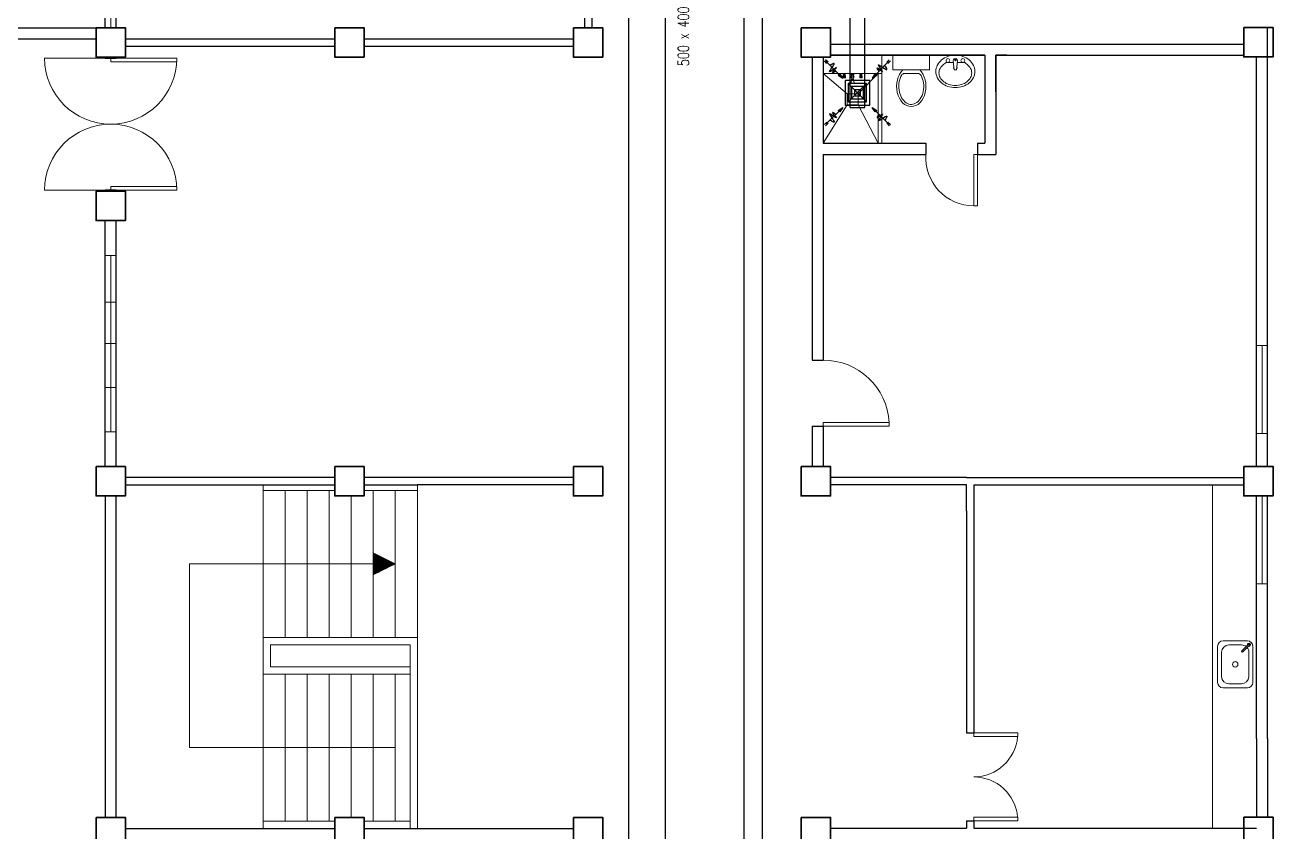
# Model space of a CAD drawing. Header units: millimetres. Extents: x 3 to 434, y 1 to 233.
# Drawn here: x 12.75 to 29.74, y 35.94 to 46.92 of the extents above; entities that cross this region are included whole.
import ezdxf

# ---------------------------------------------------------------- set-up
doc = ezdxf.new("R2010")
doc.units = ezdxf.units.MM
doc.header["$MEASUREMENT"] = 0
for name, color, linetype in [('ahu line', 150, 'Continuous'), ('AIR', 7, 'Continuous'), ('AIR-00', 8, 'Continuous'), ('AIR-03', 30, 'Continuous'), ('ducting label', 7, 'Continuous'), ('exhaust', 1, 'Continuous')]:
    doc.layers.add(name, color=color, linetype=linetype)
doc.styles.add('Arch-Dim', font='simplex.shx', dxfattribs={"width": 0.75})

# ---------------------------------------------------------------- blocks, each defined once
blk = doc.blocks.new('GRILL-C-IN')
at = {"layer": 'AIR-00', "ltscale": 3}
for p, q in [((-0.623, 0.601), (-0.674, 0.651)), ((-0.601, 0.623), (-0.651, 0.674)), ((-0.637, 0.637), (-0.3, 0.3)), ((0.637, 0.637), (0.3, 0.3)), ((0.601, 0.623), (0.651, 0.674)), ((0.623, 0.601), (0.674, 0.651)), ((-0.637, -0.637), (-0.3, -0.3)), ((0.637, -0.637), (0.3, -0.3)), ((-0.623, -0.601), (-0.674, -0.651)), ((-0.601, -0.623), (-0.651, -0.674)), ((0.601, -0.623), (0.651, -0.674)), ((0.623, -0.601), (0.674, -0.651))]:
    blk.add_line(p, q, dxfattribs=at)
at = {"layer": 'AIR-00', "color": 50}
for p, q in [((-0.188, 0.187), (0.187, -0.188)), ((0.187, 0.187), (-0.188, -0.188))]:
    blk.add_line(p, q, dxfattribs=at)
at = {"layer": 'AIR-00', "ltscale": 3}
for points in [[(-0.362, 0.393), (-0.393, 0.362), (-0.3, 0.3)], [(0.393, 0.362), (0.362, 0.393), (0.3, 0.3)], [(-0.362, -0.393), (-0.393, -0.362), (-0.3, -0.3)], [(0.393, -0.362), (0.362, -0.393), (0.3, -0.3)]]:
    blk.add_lwpolyline(points, close=True, dxfattribs=at)
at = {"layer": 'AIR-00', "color": 50}
for points in [[(-0.188, -0.188), (0.187, -0.188), (0.187, 0.187), (-0.188, 0.187)], [(-0.125, -0.125), (0.125, -0.125), (0.125, 0.125), (-0.125, 0.125)], [(-0.062, -0.062), (0.062, -0.062), (0.062, 0.062), (-0.062, 0.062)]]:
    blk.add_lwpolyline(points, close=True, dxfattribs=at)
at = {"layer": 'AIR-00', "ltscale": 3}
for points in [[(-0.441, 0.441), (-0.512, 0.404), (-0.432, 0.514), (-0.568, 0.43), (-0.477, 0.6), (-0.561, 0.561)], [(0.441, 0.441), (0.404, 0.512), (0.514, 0.432), (0.43, 0.568), (0.6, 0.477), (0.561, 0.561)], [(-0.441, -0.441), (-0.512, -0.404), (-0.432, -0.514), (-0.568, -0.43), (-0.477, -0.6), (-0.561, -0.561)], [(0.441, -0.441), (0.404, -0.512), (0.514, -0.432), (0.43, -0.568), (0.6, -0.477), (0.561, -0.561)]]:
    blk.add_spline(points, degree=3, dxfattribs=at)
for points in [[(-0.3, 0.3), (-0.362, 0.393), (-0.393, 0.362)], [(0.3, 0.3), (0.393, 0.362), (0.362, 0.393)], [(-0.3, -0.3), (-0.362, -0.393), (-0.393, -0.362)], [(0.3, -0.3), (0.393, -0.362), (0.362, -0.393)]]:
    blk.add_solid(points, dxfattribs=at)
at = {"layer": 'AIR-03', "color": 6}
blk.add_lwpolyline([(-0.25, -0.25), (0.25, -0.25), (0.25, 0.25), (-0.25, 0.25)], close=True, dxfattribs=at)

msp = doc.modelspace()

# ---------------------------------------------------------------- linework, layer by layer
at = {"color": 8, "linetype": 'ByBlock', "lineweight": 25}
for p, q in [((13.845, 46.887), (13.845, 52.487)), ((13.995, 46.887), (13.995, 52.487)), ((20.37, 49.137), (20.37, 46.887)), ((20.47, 49.087), (20.47, 46.887)), ((14.12, 46.737), (16.97, 46.737)), ((17.37, 46.737), (20.22, 46.737)), ((29.67, 40.914), (29.67, 46.889)), ((14.12, 46.637), (16.97, 46.637)), ((17.37, 46.637), (20.22, 46.637)), ((23.72, 46.663), (29.345, 46.663)), ((13.845, 46.474), (13.845, 46.487)), ((13.995, 46.474), (13.995, 46.487)), ((23.47, 46.487), (23.47, 42.362)), ((23.62, 46.487), (23.62, 45.313)), ((23.62, 46.487), (23.62, 45.313)), ((23.72, 46.513), (25.82, 46.513)), ((25.82, 46.513), (23.72, 46.513)), ((25.82, 46.513), (23.72, 46.513)), ((25.97, 46.513), (29.345, 46.513)), ((26.12, 46.513), (25.97, 46.513)), ((29.52, 40.912), (29.52, 46.489)), ((23.62, 46.363), (23.62, 45.313)), ((13.845, 45.571), (13.845, 45.577)), ((13.995, 45.571), (13.995, 45.577)), ((23.62, 45.163), (23.62, 42.362)), ((13.845, 44.662), (13.845, 44.674)), ((13.995, 44.662), (13.995, 44.674)), ((13.845, 40.912), (13.845, 44.262)), ((13.995, 40.912), (13.995, 44.262)), ((23.47, 42.362), (23.62, 42.362)), ((23.47, 41.462), (23.47, 41.262)), ((23.47, 41.462), (23.62, 41.462)), ((23.62, 41.462), (23.62, 41.362)), ((23.62, 41.462), (23.62, 40.912)), ((23.47, 41.262), (23.47, 41.262)), ((23.47, 41.262), (23.47, 40.912)), ((16.97, 40.762), (14.12, 40.762)), ((14.12, 40.662), (16.97, 40.662)), ((20.22, 40.762), (17.37, 40.762)), ((17.37, 40.662), (18.095, 40.662)), ((20.22, 40.662), (18.095, 40.662)), ((25.57, 40.762), (23.72, 40.762)), ((25.57, 40.662), (23.72, 40.662)), ((25.57, 40.762), (29.345, 40.762)), ((25.57, 40.312), (25.57, 40.662)), ((25.67, 40.662), (25.67, 37.288)), ((25.67, 40.662), (29.345, 40.662)), ((13.845, 40.512), (13.845, 36.137)), ((13.995, 38.587), (13.995, 40.512)), ((29.52, 37.212), (29.52, 40.514)), ((29.67, 37.212), (29.67, 40.514)), ((25.57, 40.312), (25.57, 37.288)), ((13.995, 38.487), (13.995, 38.587)), ((13.995, 38.187), (13.995, 38.487)), ((13.995, 38.087), (13.995, 38.187)), ((13.995, 36.137), (13.995, 38.087)), ((25.57, 37.288), (25.67, 37.288)), ((29.52, 37.212), (29.52, 36.139)), ((29.67, 37.212), (29.67, 36.139)), ((25.57, 36.088), (25.67, 36.088)), ((25.57, 36.088), (25.57, 35.988)), ((25.67, 36.088), (25.67, 35.988)), ((14.12, 35.987), (16.97, 35.987)), ((17.37, 35.987), (20.22, 35.987)), ((23.72, 35.988), (25.42, 35.988)), ((25.42, 35.988), (25.57, 35.988)), ((25.42, 35.988), (25.57, 35.988)), ((25.67, 35.988), (28.47, 35.988)), ((25.67, 35.988), (29.52, 35.988))]:
    msp.add_line(p, q, dxfattribs=at)
at = {"color": 8, "linetype": 'ByBlock', "lineweight": 9}
for p, q in [((13.92, 49.199), (13.92, 46.887)), ((24.42, 46.263), (24.42, 46.513)), ((23.62, 46.263), (24.42, 46.263)), ((29.67, 42.562), (29.52, 42.562)), ((29.595, 42.562), (29.595, 41.362)), ((29.67, 41.362), (29.67, 42.562)), ((29.52, 41.362), (29.67, 41.362)), ((15.995, 40.587), (15.995, 40.662)), ((18.095, 40.662), (18.095, 40.587)), ((28.92, 35.988), (28.92, 40.663)), ((15.995, 38.587), (15.995, 40.587)), ((16.97, 40.587), (15.995, 40.587)), ((16.295, 38.587), (16.295, 40.587)), ((16.595, 38.587), (16.595, 40.587)), ((16.895, 38.587), (16.895, 40.587)), ((17.195, 40.512), (17.195, 38.587)), ((18.095, 40.587), (17.37, 40.587)), ((17.495, 40.587), (17.495, 38.587)), ((17.795, 40.587), (17.795, 38.587)), ((18.095, 40.587), (18.095, 38.587)), ((29.595, 39.314), (29.595, 40.514)), ((29.67, 40.514), (29.67, 39.314)), ((17.495, 39.587), (17.495, 39.737)), ((17.795, 39.587), (17.495, 39.737)), ((17.505, 39.587), (17.505, 39.732)), ((17.515, 39.587), (17.515, 39.727)), ((17.525, 39.587), (17.525, 39.722)), ((17.535, 39.587), (17.535, 39.717)), ((17.545, 39.587), (17.545, 39.712)), ((17.555, 39.587), (17.555, 39.707)), ((17.565, 39.587), (17.565, 39.702)), ((17.575, 39.587), (17.575, 39.697)), ((17.585, 39.587), (17.585, 39.692)), ((17.595, 39.587), (17.595, 39.687)), ((17.605, 39.587), (17.605, 39.682)), ((17.615, 39.587), (17.615, 39.677)), ((17.625, 39.587), (17.625, 39.672)), ((17.635, 39.587), (17.635, 39.667)), ((17.645, 39.587), (17.645, 39.662)), ((17.655, 39.587), (17.655, 39.657)), ((17.665, 39.587), (17.665, 39.652)), ((17.675, 39.587), (17.675, 39.647)), ((17.685, 39.587), (17.685, 39.642)), ((17.695, 39.587), (17.695, 39.637)), ((17.705, 39.587), (17.705, 39.632)), ((17.715, 39.587), (17.715, 39.627)), ((17.725, 39.587), (17.725, 39.622)), ((17.735, 39.587), (17.735, 39.617)), ((17.745, 39.587), (17.745, 39.612)), ((17.755, 39.587), (17.755, 39.607)), ((17.765, 39.587), (17.765, 39.602)), ((17.775, 39.587), (17.775, 39.597)), ((17.785, 39.587), (17.785, 39.592)), ((14.995, 37.087), (14.995, 39.587)), ((14.995, 39.587), (17.495, 39.587)), ((16.895, 39.587), (16.695, 39.587)), ((16.895, 39.587), (17.095, 39.587)), ((17.495, 39.587), (17.795, 39.587)), ((17.495, 39.587), (17.495, 39.437)), ((17.795, 39.587), (17.495, 39.437)), ((17.505, 39.587), (17.505, 39.442)), ((17.515, 39.587), (17.515, 39.447)), ((17.525, 39.587), (17.525, 39.452)), ((17.535, 39.587), (17.535, 39.457)), ((17.545, 39.587), (17.545, 39.462)), ((17.555, 39.587), (17.555, 39.467)), ((17.565, 39.587), (17.565, 39.472)), ((17.575, 39.587), (17.575, 39.477)), ((17.585, 39.587), (17.585, 39.482)), ((17.595, 39.587), (17.595, 39.487)), ((17.605, 39.587), (17.605, 39.492)), ((17.615, 39.587), (17.615, 39.497)), ((17.625, 39.587), (17.625, 39.502)), ((17.635, 39.587), (17.635, 39.507)), ((17.645, 39.587), (17.645, 39.512)), ((17.655, 39.587), (17.655, 39.517)), ((17.665, 39.587), (17.665, 39.522)), ((17.675, 39.587), (17.675, 39.527)), ((17.685, 39.587), (17.685, 39.532)), ((17.695, 39.587), (17.695, 39.537)), ((17.705, 39.587), (17.705, 39.542)), ((17.715, 39.587), (17.715, 39.547)), ((17.725, 39.587), (17.725, 39.552)), ((17.735, 39.587), (17.735, 39.557)), ((17.745, 39.587), (17.745, 39.562)), ((17.755, 39.587), (17.755, 39.567)), ((17.765, 39.587), (17.765, 39.572)), ((17.775, 39.587), (17.775, 39.577)), ((17.785, 39.587), (17.785, 39.582)), ((29.67, 39.314), (29.52, 39.314)), ((18.095, 38.587), (15.995, 38.587)), ((15.995, 38.587), (15.995, 38.487)), ((18.095, 38.487), (18.095, 38.587)), ((15.995, 38.187), (15.995, 38.487)), ((16.095, 38.187), (16.095, 38.487)), ((16.095, 38.487), (17.945, 38.487)), ((17.945, 38.487), (17.995, 38.487)), ((17.995, 38.487), (17.995, 38.187)), ((18.095, 38.487), (18.095, 38.187)), ((15.995, 36.087), (15.995, 38.187)), ((15.995, 38.087), (17.995, 38.087)), ((17.945, 38.187), (16.095, 38.187)), ((16.295, 36.087), (16.295, 38.087)), ((16.595, 36.087), (16.595, 38.087)), ((16.895, 36.087), (16.895, 38.087)), ((17.195, 36.137), (17.195, 38.087)), ((17.495, 36.087), (17.495, 38.087)), ((17.795, 36.087), (17.795, 38.087)), ((17.945, 38.187), (17.995, 38.187)), ((17.995, 38.187), (17.995, 35.987)), ((18.095, 38.087), (18.095, 38.187)), ((18.095, 36.087), (18.095, 38.087)), ((15.995, 37.087), (14.995, 37.087)), ((17.795, 37.087), (15.995, 37.087)), ((15.995, 36.087), (15.995, 35.987)), ((15.995, 36.087), (16.97, 36.087)), ((17.37, 36.087), (17.995, 36.087)), ((18.095, 36.087), (18.095, 35.987))]:
    msp.add_line(p, q, dxfattribs=at)
at = {"color": 8, "lineweight": 25}
for p, q in [((8.42, 46.887), (13.72, 46.887)), ((10.72, 46.737), (13.72, 46.737)), ((13.845, 46.487), (13.845, 46.474)), ((13.845, 46.474), (13.995, 46.474)), ((13.995, 46.487), (13.995, 46.474)), ((13.995, 44.674), (13.845, 44.674)), ((13.845, 44.662), (13.845, 44.674)), ((13.995, 44.662), (13.995, 44.674)), ((13.995, 44.262), (13.845, 44.262))]:
    msp.add_line(p, q, dxfattribs=at)
at = {"color": 8, "lineweight": 13}
for p, q in [((13.92, 46.474), (13.02, 46.474)), ((13.92, 46.474), (14.82, 46.474)), ((13.92, 46.424), (13.92, 46.474)), ((14.82, 46.424), (13.92, 46.424)), ((14.82, 46.474), (14.82, 46.424)), ((13.92, 44.724), (14.82, 44.724)), ((13.92, 44.674), (13.92, 44.724)), ((14.82, 44.724), (14.82, 44.674)), ((13.92, 44.674), (13.02, 44.674)), ((14.82, 44.674), (13.92, 44.674))]:
    msp.add_line(p, q, dxfattribs=at)
at = {"color": 8, "linetype": 'ByBlock', "lineweight": 9, "ltscale": 0.3}
for p, q in [((24.42, 46.513), (24.42, 45.313)), ((23.945, 45.988), (23.62, 46.263)), ((24.095, 45.988), (24.37, 46.263)), ((24.37, 46.263), (24.37, 45.313)), ((23.945, 45.838), (23.62, 45.313)), ((24.095, 45.838), (24.37, 45.313))]:
    msp.add_line(p, q, dxfattribs=at)
at = {"color": 8, "lineweight": 9}
for p, q in [((24.57, 46.513), (24.57, 46.313)), ((25.07, 46.513), (24.57, 46.513)), ((25.07, 46.313), (25.07, 46.513)), ((25.405, 46.315), (25.392, 46.437)), ((25.434, 46.315), (25.448, 46.437)), ((23.889, 46.263), (23.923, 46.263)), ((23.889, 46.262), (23.889, 46.263)), ((23.889, 46.262), (23.923, 46.262)), ((23.889, 46.262), (23.893, 46.255)), ((23.89, 46.229), (23.892, 46.233)), ((23.89, 46.207), (23.89, 46.229)), ((23.892, 46.241), (23.893, 46.243)), ((23.892, 46.241), (23.92, 46.241)), ((23.892, 46.235), (23.892, 46.241)), ((23.893, 46.255), (23.92, 46.255)), ((23.893, 46.243), (23.92, 46.243)), ((23.893, 46.229), (23.9, 46.229)), ((23.893, 46.216), (23.893, 46.228)), ((23.895, 46.255), (23.895, 46.243)), ((23.9, 46.216), (23.9, 46.228)), ((23.919, 46.229), (23.912, 46.229)), ((23.912, 46.216), (23.912, 46.228)), ((23.918, 46.255), (23.918, 46.243)), ((23.919, 46.216), (23.919, 46.228)), ((23.923, 46.262), (23.92, 46.255)), ((23.92, 46.241), (23.92, 46.243)), ((23.92, 46.235), (23.92, 46.241)), ((23.923, 46.229), (23.921, 46.233)), ((23.923, 46.262), (23.923, 46.263)), ((23.923, 46.207), (23.923, 46.229)), ((24.003, 46.257), (23.991, 46.263)), ((23.991, 46.263), (24.049, 46.263)), ((24.037, 46.257), (24.003, 46.257)), ((24.003, 46.247), (24.003, 46.257)), ((24.003, 46.257), (24.037, 46.257)), ((24.037, 46.247), (24.003, 46.247)), ((24.003, 46.229), (24.005, 46.233)), ((24.003, 46.207), (24.003, 46.229)), ((24.006, 46.241), (24.007, 46.243)), ((24.006, 46.241), (24.012, 46.241)), ((24.006, 46.235), (24.006, 46.241)), ((24.007, 46.243), (24.012, 46.243)), ((24.007, 46.229), (24.012, 46.229)), ((24.007, 46.216), (24.007, 46.228)), ((24.009, 46.247), (24.009, 46.243)), ((24.012, 46.185), (24.012, 46.247)), ((24.012, 46.247), (24.027, 46.247)), ((24.027, 46.247), (24.027, 46.185)), ((24.027, 46.243), (24.033, 46.243)), ((24.027, 46.241), (24.034, 46.241)), ((24.033, 46.229), (24.027, 46.229)), ((24.031, 46.247), (24.031, 46.243)), ((24.034, 46.241), (24.033, 46.243)), ((24.033, 46.216), (24.033, 46.228)), ((24.034, 46.235), (24.034, 46.241)), ((24.037, 46.229), (24.034, 46.233)), ((24.049, 46.263), (24.037, 46.257)), ((24.037, 46.257), (24.037, 46.247)), ((24.037, 46.207), (24.037, 46.229)), ((24.116, 46.262), (24.116, 46.263)), ((24.116, 46.263), (24.151, 46.263)), ((24.116, 46.262), (24.12, 46.255)), ((24.116, 46.262), (24.151, 46.262)), ((24.117, 46.229), (24.119, 46.233)), ((24.117, 46.207), (24.117, 46.229)), ((24.12, 46.255), (24.147, 46.255)), ((24.12, 46.243), (24.147, 46.243)), ((24.12, 46.241), (24.12, 46.243)), ((24.12, 46.235), (24.12, 46.241)), ((24.12, 46.241), (24.148, 46.241)), ((24.12, 46.229), (24.128, 46.229)), ((24.12, 46.216), (24.12, 46.228)), ((24.122, 46.255), (24.122, 46.243)), ((24.127, 46.216), (24.127, 46.228)), ((24.147, 46.229), (24.139, 46.229)), ((24.14, 46.216), (24.14, 46.228)), ((24.145, 46.255), (24.145, 46.243)), ((24.151, 46.262), (24.147, 46.255)), ((24.148, 46.241), (24.147, 46.243)), ((24.147, 46.216), (24.147, 46.228)), ((24.148, 46.235), (24.148, 46.241)), ((24.15, 46.229), (24.148, 46.233)), ((24.15, 46.207), (24.15, 46.229)), ((24.151, 46.262), (24.151, 46.263)), ((24.57, 46.313), (25.07, 46.313)), ((24.729, 46.263), (24.91, 46.263)), ((23.89, 46.207), (23.923, 46.207)), ((23.893, 46.205), (23.89, 46.207)), ((23.893, 46.205), (23.919, 46.205)), ((23.893, 46.204), (23.893, 46.205)), ((23.893, 46.204), (23.919, 46.204)), ((23.919, 46.205), (23.923, 46.207)), ((23.919, 46.204), (23.919, 46.205)), ((24.008, 46.177), (23.999, 46.135)), ((24.039, 46.131), (24.001, 46.131)), ((24.003, 46.207), (24.012, 46.207)), ((24.007, 46.205), (24.003, 46.207)), ((24.007, 46.205), (24.012, 46.205)), ((24.007, 46.204), (24.007, 46.205)), ((24.007, 46.204), (24.012, 46.204)), ((24.008, 46.185), (24.008, 46.177)), ((24.032, 46.185), (24.008, 46.185)), ((24.008, 46.177), (24.032, 46.177)), ((24.008, 46.177), (24.032, 46.177)), ((24.027, 46.207), (24.037, 46.207)), ((24.027, 46.205), (24.033, 46.205)), ((24.027, 46.204), (24.033, 46.204)), ((24.032, 46.177), (24.032, 46.185)), ((24.032, 46.177), (24.041, 46.135)), ((24.033, 46.205), (24.037, 46.207)), ((24.033, 46.204), (24.033, 46.205)), ((24.12, 46.205), (24.117, 46.207)), ((24.117, 46.207), (24.15, 46.207)), ((24.12, 46.204), (24.12, 46.205)), ((24.12, 46.205), (24.147, 46.205)), ((24.12, 46.204), (24.147, 46.204)), ((24.147, 46.205), (24.15, 46.207)), ((24.147, 46.204), (24.147, 46.205)), ((13.845, 43.787), (13.995, 43.787)), ((13.845, 42.587), (13.845, 43.787)), ((13.92, 41.387), (13.92, 43.787)), ((13.995, 43.787), (13.995, 41.387)), ((13.845, 43.149), (13.995, 43.149)), ((13.845, 42.587), (13.845, 41.387)), ((13.845, 42.587), (13.995, 42.587)), ((13.845, 41.987), (13.995, 41.987)), ((13.995, 41.387), (13.845, 41.387))]:
    msp.add_line(p, q, dxfattribs=at)
at = {"color": 8, "linetype": 'ByBlock', "lineweight": 25, "ltscale": 0.3}
for p, q in [((25.82, 46.513), (25.82, 45.313)), ((25.97, 46.513), (25.97, 45.163)), ((23.62, 45.313), (25.02, 45.313)), ((25.02, 45.313), (25.02, 45.163)), ((25.72, 45.313), (25.82, 45.313)), ((25.72, 45.313), (25.72, 45.163)), ((23.62, 45.163), (25.02, 45.163)), ((25.72, 45.163), (25.97, 45.163))]:
    msp.add_line(p, q, dxfattribs=at)
at = {"color": 8, "linetype": 'ByBlock', "lineweight": 13}
for p, q in [((24.52, 41.512), (23.62, 41.512)), ((23.62, 41.512), (23.62, 41.462)), ((23.62, 41.462), (24.52, 41.462)), ((24.52, 41.462), (24.52, 41.512)), ((25.67, 37.288), (26.27, 37.288)), ((25.67, 37.238), (25.67, 37.288)), ((26.27, 37.238), (25.67, 37.238)), ((26.27, 37.288), (26.27, 37.238)), ((26.27, 36.138), (25.67, 36.138)), ((25.67, 36.138), (25.67, 36.088)), ((25.67, 36.088), (26.27, 36.088)), ((26.27, 36.088), (26.27, 36.138))]:
    msp.add_line(p, q, dxfattribs=at)
at = {"color": 8, "lineweight": 9, "ltscale": 0.4}
for p, q in [((28.99, 38.465), (28.99, 37.975)), ((29.395, 38.54), (29.065, 38.54)), ((29.315, 38.485), (29.145, 38.485)), ((29.411, 38.494), (29.32, 38.402)), ((29.423, 38.481), (29.332, 38.39)), ((29.47, 37.975), (29.47, 38.465)), ((29.045, 38.385), (29.045, 38.055)), ((29.415, 38.055), (29.415, 38.385)), ((29.065, 37.9), (29.395, 37.9)), ((29.145, 37.955), (29.315, 37.955))]:
    msp.add_line(p, q, dxfattribs=at)
at = {"color": 8, "lineweight": 9}
for points in [[(13.845, 49.199), (13.995, 49.199), (13.995, 46.887), (13.845, 46.887)], [(13.845, 41.387), (13.845, 43.787), (13.995, 43.787), (13.995, 41.387)], [(13.845, 43.787), (13.995, 43.787), (13.995, 41.387), (13.845, 41.387)]]:
    msp.add_lwpolyline(points, close=True, dxfattribs=at)
at = {"color": 8, "linetype": 'ByBlock', "lineweight": 35}
for points in [[(13.72, 46.887), (14.12, 46.887), (14.12, 46.487), (13.72, 46.487)], [(16.97, 46.887), (17.37, 46.887), (17.37, 46.487), (16.97, 46.487)], [(20.22, 46.887), (20.62, 46.887), (20.62, 46.487), (20.22, 46.487)], [(23.32, 46.887), (23.72, 46.887), (23.72, 46.487), (23.32, 46.487)], [(29.345, 46.889), (29.745, 46.889), (29.745, 46.489), (29.345, 46.489)], [(13.72, 40.912), (14.12, 40.912), (14.12, 40.512), (13.72, 40.512)], [(16.97, 40.912), (17.37, 40.912), (17.37, 40.512), (16.97, 40.512)], [(20.22, 40.912), (20.62, 40.912), (20.62, 40.512), (20.22, 40.512)], [(23.32, 40.912), (23.72, 40.912), (23.72, 40.512), (23.32, 40.512)], [(29.345, 40.914), (29.745, 40.914), (29.745, 40.514), (29.345, 40.514)], [(13.72, 36.137), (14.12, 36.137), (14.12, 35.737), (13.72, 35.737)], [(16.97, 36.137), (17.37, 36.137), (17.37, 35.737), (16.97, 35.737)], [(20.22, 36.137), (20.62, 36.137), (20.62, 35.737), (20.22, 35.737)], [(23.32, 36.137), (23.72, 36.137), (23.72, 35.737), (23.32, 35.737)], [(29.345, 36.139), (29.745, 36.139), (29.745, 35.739), (29.345, 35.739)]]:
    msp.add_lwpolyline(points, close=True, dxfattribs=at)
at = {"color": 8, "lineweight": 9}
msp.add_lwpolyline([(25.155, 46.292, 0.11576), (25.174, 46.209, 0.104047), (25.233, 46.135, 0.090875), (25.316, 46.088, 0.083344), (25.42, 46.071, 0.083344), (25.523, 46.088, 0.090875), (25.607, 46.135, 0.104047), (25.666, 46.209, 0.11576), (25.685, 46.292, 0.11576), (25.666, 46.374, 0.104047), (25.607, 46.448, 0.090875), (25.523, 46.495, 0.083344), (25.42, 46.513, 0.083344), (25.316, 46.495, 0.090875), (25.233, 46.448, 0.104047), (25.174, 46.374, 0.11576)], format="xyb", close=True, dxfattribs=at)
for points in [[(25.197, 46.271, 0.124838), (25.213, 46.208, 0.105788), (25.263, 46.15, 0.086697), (25.332, 46.114, 0.076776), (25.42, 46.101, 0.076776), (25.507, 46.114, 0.086697), (25.577, 46.15, 0.105788), (25.627, 46.208, 0.124838), (25.642, 46.271, 0.124838), (25.627, 46.333, 0.105788), (25.577, 46.391, 0.040067), (25.547, 46.411), (25.444, 46.411, 0.040067)], [(25.396, 46.411), (25.293, 46.411, 0.040067), (25.263, 46.391, 0.105788), (25.213, 46.333, 0.124838), (25.197, 46.271, 0.124838)]]:
    msp.add_lwpolyline(points, format="xyb", dxfattribs=at)
at = {"color": 8, "linetype": 'ByBlock', "lineweight": 25}
msp.add_lwpolyline([(25.97, 46.013), (25.97, 46.513)], dxfattribs=at)
at = {"color": 8, "linetype": 'ByBlock', "lineweight": 9, "ltscale": 0.3}
msp.add_lwpolyline([(24.37, 46.263), (24.37, 45.313), (24.42, 45.313), (24.42, 46.263), (24.42, 46.263)], dxfattribs=at)
at = {"color": 8, "linetype": 'ByBlock', "lineweight": 9, "ltscale": 0.03}
msp.add_lwpolyline([(24.095, 45.988), (23.945, 45.988), (23.945, 45.838), (24.095, 45.838)], close=True, dxfattribs=at)
at = {"color": 8, "lineweight": 13, "ltscale": 0.03}
msp.add_lwpolyline([(25.72, 45.163), (25.67, 45.163), (25.67, 44.463), (25.72, 44.463)], close=True, dxfattribs=at)
at = {"color": 8, "lineweight": 35}
msp.add_lwpolyline([(13.72, 44.662), (14.12, 44.662), (14.12, 44.262), (13.72, 44.262)], close=True, dxfattribs=at)
at = {"color": 8, "lineweight": 9}
for centre, radius in [((25.318, 46.44), 0.0255), ((25.42, 46.446), 0.0095), ((25.522, 46.44), 0.0255)]:
    msp.add_circle(centre, radius, dxfattribs=at)
at = {"color": 8, "lineweight": 9, "ltscale": 0.4}
msp.add_circle((29.23, 38.22), 0.0375, dxfattribs=at)
at = {"color": 8, "lineweight": 13}
for centre, start, end in [((13.92, 46.474), 180, 0), ((13.92, 44.674), 0, 180)]:
    msp.add_arc(centre, 0.9, start, end, dxfattribs=at)
at = {"color": 8, "lineweight": 9}
for centre, radius, start, end in [((25.42, 46.44), 0.028, 353.7545, 186.2455), ((24.729, 46.213), 0.05, 90, 151.8499), ((24.91, 46.213), 0.05, 28.0084, 90), ((25.42, 46.338), 0.025, 138.7978, 233.6932), ((25.42, 46.408), 0.0948, 261.2026, 278.7974), ((25.42, 46.338), 0.025, 251.3793, 288.6207), ((25.42, 46.338), 0.025, 306.3068, 41.2022)]:
    msp.add_arc(centre, radius, start, end, dxfattribs=at)
at = {"color": 8, "lineweight": 13, "ltscale": 0.03}
msp.add_arc((25.67, 45.114), 0.652, 175.7578, 270, dxfattribs=at)
at = {"color": 8, "linetype": 'ByBlock', "lineweight": 13}
for centre, radius, start, end in [((23.62, 41.462), 0.9, 3.1847, 90), ((25.67, 37.288), 0.6, 270, 355.2198), ((25.67, 36.088), 0.6, 4.7802, 90)]:
    msp.add_arc(centre, radius, start, end, dxfattribs=at)
at = {"color": 8, "lineweight": 9, "ltscale": 0.4}
for centre, radius, start, end in [((29.065, 38.465), 0.075, 90, 180), ((29.145, 38.385), 0.1, 90, 180), ((29.315, 38.385), 0.1, 50.0132, 90), ((29.326, 38.396), 0.00874, 135, 315), ((29.315, 38.385), 0.1, 0, 39.9868), ((29.395, 38.465), 0.075, 0, 90), ((29.417, 38.487), 0.0217, 248.7565, 201.2435), ((29.417, 38.487), 0.0145, 262.0499, 187.9501), ((29.417, 38.487), 0.00874, 315, 135), ((29.065, 37.975), 0.075, 180, 270), ((29.145, 38.055), 0.1, 180, 270), ((29.315, 38.055), 0.1, 270, 0), ((29.395, 37.975), 0.075, 270, 0)]:
    msp.add_arc(centre, radius, start, end, dxfattribs=at)
at = {"color": 8, "lineweight": 9}
for centre, major_axis, ratio, start_param, end_param in [((23.878, 46.222), (0.0118, 0.0118), 1, 6.018417, 6.150642), ((23.888, 46.235), (0.00268, 0.00268), 1, 5.003733, 5.497675), ((23.889, 46.228), (0.00268, 0.00268), 1, 5.497675, 6.125314), ((23.904, 46.228), (-0.00268, 0.00268), 1, 0.157647, 0.785286), ((23.911, 46.223), (0.00887, 0.00887), 1, 1.36743, 1.728443), ((23.906, 46.23), (-0.00268, 0.00268), 1, -1.367654, -0.203367), ((23.901, 46.223), (0.00887, 0.00887), 1, 6.125314, 6.486327), ((23.909, 46.228), (-0.00268, 0.00268), 1, 3.926878, 4.554518), ((23.923, 46.228), (0.00268, 0.00268), 1, 1.728443, 2.356082), ((23.924, 46.235), (0.00268, 0.00268), 1, 2.356082, 2.850023), ((23.935, 46.222), (-0.0118, 0.0118), 1, 0.132318, 0.264544), ((24.002, 46.235), (-0.00268, 0.00268), 1, 3.432937, 3.926878), ((23.992, 46.222), (0.0118, 0.0118), 1, 6.018417, 6.150642), ((24.003, 46.228), (-0.00268, 0.00268), 1, 3.926878, 4.554518), ((24.037, 46.228), (-0.00268, 0.00268), 1, 0.157647, 0.785286), ((24.038, 46.235), (-0.00268, 0.00268), 1, 0.785286, 1.279227), ((24.048, 46.222), (0.0118, 0.0118), 1, 1.703115, 1.83534), ((24.116, 46.235), (0.00268, 0.00268), 1, 5.003733, 5.497675), ((24.105, 46.222), (-0.0118, 0.0118), 1, 4.44762, 4.579846), ((24.117, 46.228), (0.00268, 0.00268), 1, 5.497675, 6.125314), ((24.131, 46.228), (-0.00268, 0.00268), 1, 0.157647, 0.785286), ((24.138, 46.223), (0.00887, 0.00887), 1, 1.36743, 1.728443), ((24.134, 46.23), (-0.00268, 0.00268), 1, -1.367654, -0.203367), ((24.129, 46.223), (0.00887, 0.00887), 1, 6.125314, 6.486327), ((24.136, 46.228), (-0.00268, 0.00268), 1, 3.926878, 4.554518), ((24.162, 46.222), (0.0118, 0.0118), 1, 1.703115, 1.83534), ((24.15, 46.228), (0.00268, 0.00268), 1, 1.728443, 2.356082), ((24.151, 46.235), (0.00268, 0.00268), 1, 2.356082, 2.850023), ((24.82, 46.088), (0, 0.275), 0.727273, 0.612555, 5.670631), ((23.881, 46.217), (-0.00896, 0.00896), 1, 3.15309, 3.864175), ((23.911, 46.217), (-0.00738, 0.00738), 1, 0.858879, 1.643677), ((23.906, 46.212), (-0.00268, 0.00268), 1, 1.643677, 3.068487), ((23.902, 46.217), (0.00738, 0.00738), 1, 4.639283, 5.424081), ((23.932, 46.217), (0.00896, 0.00896), 1, 2.418785, 3.129871), ((23.994, 46.217), (0.00896, 0.00896), 1, 4.723886, 5.434971), ((24.046, 46.217), (-0.00896, 0.00896), 1, 0.847989, 1.559075), ((24.037, 46.134), (-0.00268, 0.00268), 1, 2.924915, 4.294977), ((24.108, 46.217), (-0.00896, 0.00896), 1, 3.15309, 3.864175), ((24.138, 46.217), (-0.00738, 0.00738), 1, 0.858879, 1.643677), ((24.134, 46.212), (-0.00268, 0.00268), 1, 1.643677, 3.068487), ((24.129, 46.217), (0.00738, 0.00738), 1, 4.639283, 5.424081), ((24.159, 46.217), (0.00896, 0.00896), 1, 2.418785, 3.129871)]:
    msp.add_ellipse(centre, major_axis=major_axis, ratio=ratio, start_param=start_param, end_param=end_param, dxfattribs=at)
at = {"color": 8, "lineweight": 9, "extrusion": (4.99074e-41, -2.88216e-41, -1)}
msp.add_ellipse((24.003, 46.134), major_axis=(-0.00268, 0.00268), ratio=1, start_param=4.495936, end_param=5.865998, dxfattribs=at)
at = {"color": 8, "lineweight": 9}
msp.add_open_spline([(24.685, 46.236), (24.676, 46.22), (24.669, 46.202), (24.642, 46.111), (24.647, 46.023), (24.705, 45.892), (24.755, 45.85), (24.853, 45.837), (24.905, 45.863), (24.979, 45.974), (24.997, 46.058), (24.982, 46.172), (24.97, 46.207), (24.954, 46.236)], degree=3, knots=[0.937253, 0.937253, 0.937253, 0.937253, 1.185372, 1.185372, 2.113864, 2.113864, 3.042356, 3.042356, 3.970847, 3.970847, 4.899339, 4.899339, 5.346062, 5.346062, 5.346062, 5.346062], dxfattribs=at)
at = {"layer": 'ahu line', "linetype": 'Continuous'}
for p, q in [((22.544, 19.509), (22.544, 57.065)), ((22.794, 19.509), (22.794, 57.065))]:
    msp.add_line(p, q, dxfattribs=at)
at = {"layer": 'exhaust'}
for p, q in [((21.468, 57.808), (21.468, 28.664)), ((20.968, 57.707), (20.968, 28.664)), ((24.187, 45.8), (24.187, 48.601)), ((23.987, 45.8), (23.987, 48.501)), ((23.987, 45.8), (24.187, 45.8))]:
    msp.add_line(p, q, dxfattribs=at)

# ---------------------------------------------------------------- block references
at = {"layer": 'AIR', "xscale": 0.6658363358532475, "yscale": 0.6658363358532475, "zscale": 0.6658363358532475}
msp.add_blockref('GRILL-C-IN', (24.087, 46.001), dxfattribs=at)

# ---------------------------------------------------------------- texts
at = {"layer": 'ducting label', "color": 240, "linetype": 'Continuous', "lineweight": 25, "true_color": 0xed1f24, "insert": (21.643, 46.362), "char_height": 0.15, "attachment_point": 1, "rotation": 90, "style": 'Arch-Dim'}
msp.add_mtext_dynamic_manual_height_columns('\\A1;500 x 400', width=1.19515, gutter_width=1.011, heights=[0], dxfattribs=at)

doc.saveas('drawing.dxf')
